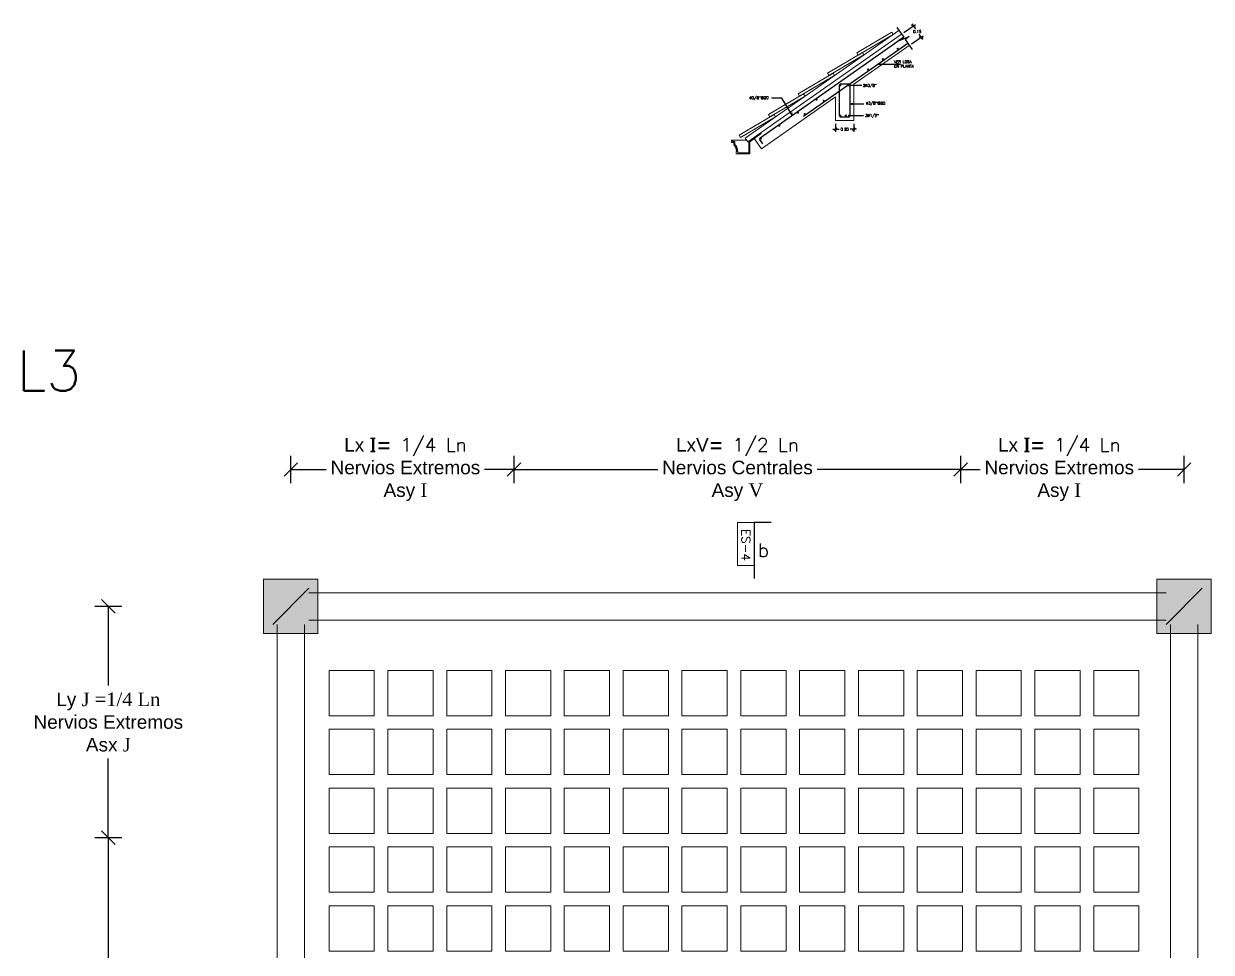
# Model space of a CAD drawing. Header units: metres. Extents: x -44 to 358, y -286 to 66.
# Drawn here: x 34.31 to 47.43, y 8.09 to 18.35 of the extents above; entities that cross this region are included whole.
import ezdxf
from ezdxf.enums import TextEntityAlignment as Align

# ---------------------------------------------------------------- set-up
doc = ezdxf.new("R2010")
doc.units = ezdxf.units.M
doc.header["$LTSCALE"] = 0.3
doc.header["$PDMODE"] = 3
doc.linetypes.add('CONTINU', pattern=[0])
doc.linetypes.add('HIDDEN', pattern=[9.525, 6.35, -3.175])
for name, color, linetype, lineweight in [('A-WALL', 7, 'Continuous', 30), ('BOVEDILLA', 8, 'Continuous', 5), ('Columnas', 7, 'Continuous', 18), ('DETALLES', 7, 'Continuous', 20), ('MUROS', 7, 'Continuous', 15), ('SE-2', 252, 'Continuous', 9), ('VIGAS', 1, 'HIDDEN', 15)]:
    doc.layers.add(name, color=color, linetype=linetype, lineweight=lineweight)
for name, color, linetype in [('ACERO', 5, 'Continuous'), ('DIMTEXTO', 4, 'Continuous'), ('HATCH MUROS', 8, 'Continuous')]:
    doc.layers.add(name, color=color, linetype=linetype)
doc.styles.add('SIMPLEX', font='simplex_.ttf', dxfattribs={"height": 0.2})
doc.styles.add('SMPLEX', font='simplex.shx')
doc.dimstyles.new('D-15', dxfattribs={"dimscale": 0.15, "dimtxt": 0.2, "dimasz": 0.2, "dimexe": 0.18, "dimexo": 0.2, "dimgap": 0.1, "dimtad": 0, "dimtih": 1, "dimtoh": 1, "dimzin": 0, "dimdsep": 46, "dimtxsty": 'SMPLEX', "dimblk": 'OBLIQUE', "dimcen": 0.09, "dimdle": 0.2, "dimclrd": 4, "dimclre": 4, "dimclrt": 4, "dimadec": 0, "dimazin": 0, "dimtfac": 1, "dimtofl": 0, "dimtmove": 0, "dimatfit": 3, "dimldrblk": 'OPEN30', "dimfxl": 1, "dimtolj": 1, "dimtzin": 0, "dimarcsym": 0})
doc.dimstyles.new('DIM-75', dxfattribs={"dimscale": 0.75, "dimtxt": 0.2, "dimasz": 0.2, "dimexe": 0.2, "dimexo": 0.2, "dimgap": 0.1, "dimtad": 0, "dimtih": 1, "dimtoh": 1, "dimzin": 0, "dimdsep": 46, "dimtxsty": 'SMPLEX', "dimblk1": 'OBLIQUE', "dimblk2": 'OBLIQUE', "dimsah": 1, "dimcen": 0.2, "dimclrd": 4, "dimclre": 4, "dimclrt": 4, "dimadec": 0, "dimazin": 0, "dimtfac": 1, "dimtmove": 0, "dimatfit": 3, "dimldrblk": 'OBLIQUE', "dimfxl": 0.2, "dimfxlon": 1, "dimtfill": 1, "dimtolj": 1, "dimtzin": 0, "dimarcsym": 0})

# ---------------------------------------------------------------- blocks, each defined once
blk = doc.blocks.new('_OBLIQUE')
at = {"color": 0, "linetype": 'ByBlock'}
blk.add_line((-0.5, -0.5), (0.5, 0.5), dxfattribs=at)
blk = doc.blocks.new('*D201')
at = {"layer": 'DEFPOINTS', "color": 0, "transparency": 16777216}
for p in [(37.26, 13.424), (37.26, 12.103), (39.727, 12.062)]:
    blk.add_point(p, dxfattribs=at)
at = {"layer": 'DIMTEXTO', "color": 4, "lineweight": -2, "transparency": 16777216}
for p, q in [((37.26, 13.274), (37.26, 13.574)), ((39.727, 13.274), (39.727, 13.574)), ((37.26, 13.424), (37.651, 13.424)), ((39.727, 13.424), (39.401, 13.424))]:
    blk.add_line(p, q, dxfattribs=at)
at = {"layer": 'DIMTEXTO', "color": 4, "lineweight": -2, "transparency": 16777216, "xscale": 0.15, "yscale": 0.15, "zscale": 0.15, "rotation": 180}
blk.add_blockref('_OBLIQUE', (37.26, 13.424), dxfattribs=at)
at = {"layer": 'DIMTEXTO', "color": 4, "lineweight": -2, "transparency": 16777216, "xscale": 0.15, "yscale": 0.15, "zscale": 0.15}
blk.add_blockref('_OBLIQUE', (39.727, 13.424), dxfattribs=at)
at = {"layer": 'DIMTEXTO', "color": 4, "transparency": 16777216, "insert": (38.526, 13.424), "char_height": 0.15, "attachment_point": 5, "style": 'SMPLEX', "bg_fill": 3, "box_fill_scale": 1.1, "bg_fill_color": 256, "bg_fill_true_color": 13158600, "bg_fill_transparency": 0}
blk.add_mtext('\\A1;{\\fSansSerif|b0|i0|c2|p2;Lx \\Fromant|c0;I= }1/4 Ln \\P{\\fSansSerif|b0|i0|c2|p2;Nervios Extremos\\PAsy \\fRomantic|b0|i0|c2|p2;I}', dxfattribs=at)
blk = doc.blocks.new('*D202')
at = {"layer": 'DEFPOINTS', "color": 0, "transparency": 16777216}
for p in [(44.663, 13.424), (47.131, 12.152), (44.663, 12.062)]:
    blk.add_point(p, dxfattribs=at)
at = {"layer": 'DIMTEXTO', "color": 4, "lineweight": -2, "transparency": 16777216}
for p, q in [((44.663, 13.274), (44.663, 13.574)), ((47.131, 13.274), (47.131, 13.574)), ((44.663, 13.424), (44.876, 13.424)), ((47.131, 13.424), (46.626, 13.424))]:
    blk.add_line(p, q, dxfattribs=at)
at = {"layer": 'DIMTEXTO', "color": 4, "lineweight": -2, "transparency": 16777216, "xscale": 0.15, "yscale": 0.15, "zscale": 0.15, "rotation": 180}
blk.add_blockref('_OBLIQUE', (44.663, 13.424), dxfattribs=at)
at = {"layer": 'DIMTEXTO', "color": 4, "lineweight": -2, "transparency": 16777216, "xscale": 0.15, "yscale": 0.15, "zscale": 0.15}
blk.add_blockref('_OBLIQUE', (47.131, 13.424), dxfattribs=at)
at = {"layer": 'DIMTEXTO', "color": 4, "transparency": 16777216, "insert": (45.751, 13.424), "char_height": 0.15, "attachment_point": 5, "style": 'SMPLEX', "bg_fill": 3, "box_fill_scale": 1.1, "bg_fill_color": 256, "bg_fill_true_color": 13158600, "bg_fill_transparency": 0}
blk.add_mtext('\\A1;{\\fSansSerif|b0|i0|c2|p2;Lx \\Fromant|c0;I= }1/4 Ln \\P{\\fSansSerif|b0|i0|c2|p2;Nervios Extremos\\PAsy \\fRomantic|b0|i0|c2|p2;I}', dxfattribs=at)
blk = doc.blocks.new('*D203')
at = {"layer": 'DEFPOINTS', "color": 0, "transparency": 16777216}
for p in [(39.727, 13.424), (39.727, 12.062), (44.663, 12.062)]:
    blk.add_point(p, dxfattribs=at)
at = {"layer": 'DIMTEXTO', "color": 4, "lineweight": -2, "transparency": 16777216}
for p, q in [((39.727, 13.274), (39.727, 13.574)), ((44.663, 13.274), (44.663, 13.574)), ((39.727, 13.424), (41.315, 13.424)), ((44.663, 13.424), (43.076, 13.424))]:
    blk.add_line(p, q, dxfattribs=at)
at = {"layer": 'DIMTEXTO', "color": 4, "lineweight": -2, "transparency": 16777216, "xscale": 0.15, "yscale": 0.15, "zscale": 0.15, "rotation": 180}
blk.add_blockref('_OBLIQUE', (39.727, 13.424), dxfattribs=at)
at = {"layer": 'DIMTEXTO', "color": 4, "lineweight": -2, "transparency": 16777216, "xscale": 0.15, "yscale": 0.15, "zscale": 0.15}
blk.add_blockref('_OBLIQUE', (44.663, 13.424), dxfattribs=at)
at = {"layer": 'DIMTEXTO', "color": 4, "transparency": 16777216, "insert": (42.195, 13.424), "char_height": 0.15, "attachment_point": 5, "style": 'SMPLEX', "bg_fill": 3, "box_fill_scale": 1.1, "bg_fill_color": 256, "bg_fill_true_color": 13158600, "bg_fill_transparency": 0}
blk.add_mtext('\\A1;{\\fSansSerif|b0|i0|c2|p2;LxV\\Fromant|c0;= }1/2 Ln \\P{\\fSansSerif|b0|i0|c2|p2;Nervios Centrales\\PAsy \\fRomantic|b0|i0|c2|p2;V} ', dxfattribs=at)
blk = doc.blocks.new('*D204')
at = {"layer": 'DEFPOINTS', "color": 0, "transparency": 16777216}
for p in [(37.513, 11.912), (35.243, 9.357), (36.604, 9.357)]:
    blk.add_point(p, dxfattribs=at)
at = {"layer": 'DIMTEXTO', "color": 4, "lineweight": -2, "transparency": 16777216}
for p, q in [((35.393, 11.912), (35.093, 11.912)), ((35.243, 11.912), (35.243, 11.037)), ((35.243, 9.357), (35.243, 10.231)), ((35.393, 9.357), (35.093, 9.357))]:
    blk.add_line(p, q, dxfattribs=at)
at = {"layer": 'DIMTEXTO', "color": 4, "lineweight": -2, "transparency": 16777216, "xscale": 0.15, "yscale": 0.15, "zscale": 0.15}
for p, rotation in [((35.243, 11.912), 90), ((35.243, 9.357), 270)]:
    blk.add_blockref('_OBLIQUE', p, dxfattribs=dict(at, rotation=rotation))
at = {"layer": 'DIMTEXTO', "color": 4, "transparency": 16777216, "insert": (35.243, 10.634), "char_height": 0.15, "attachment_point": 5, "style": 'SMPLEX', "bg_fill": 3, "box_fill_scale": 1.1, "bg_fill_color": 256, "bg_fill_true_color": 13158600, "bg_fill_transparency": 0}
blk.add_mtext('\\A1;{\\fSansSerif|b0|i0|c2|p2;Ly \\fRomantic|b0|i0|c2|p2;J =1/4 Ln\\P\\fSansSerif|b0|i0|c2|p2;Nervios Extremos\\PAsx \\fRomantic|b0|i0|c2|p2;J} ', dxfattribs=at)
blk = doc.blocks.new('*D206')
at = {"layer": 'DEFPOINTS', "color": 0, "transparency": 16777216}
for p in [(35.243, 9.357), (36.604, 9.357), (36.765, 4.247)]:
    blk.add_point(p, dxfattribs=at)
at = {"layer": 'DIMTEXTO', "color": 4, "lineweight": -2, "transparency": 16777216}
for p, q in [((35.393, 9.357), (35.093, 9.357)), ((35.243, 9.357), (35.243, 7.035)), ((35.243, 4.247), (35.243, 6.228)), ((35.393, 4.247), (35.093, 4.247))]:
    blk.add_line(p, q, dxfattribs=at)
at = {"layer": 'DIMTEXTO', "color": 4, "lineweight": -2, "transparency": 16777216, "xscale": 0.15, "yscale": 0.15, "zscale": 0.15}
for p, rotation in [((35.243, 9.357), 90), ((35.243, 4.247), 270)]:
    blk.add_blockref('_OBLIQUE', p, dxfattribs=dict(at, rotation=rotation))
at = {"layer": 'DIMTEXTO', "color": 4, "transparency": 16777216, "insert": (35.243, 6.632), "char_height": 0.15, "attachment_point": 5, "style": 'SMPLEX', "bg_fill": 3, "box_fill_scale": 1.1, "bg_fill_color": 256, "bg_fill_true_color": 13158600, "bg_fill_transparency": 0}
blk.add_mtext('\\A1;{\\fSansSerif|b0|i0|c2|p2;LyV =1/2 Ln\\PNervios Centrales\\PAsx \\fRomantic|b0|i0|c2|p2;V} ', dxfattribs=at)
blk = doc.blocks.new('*D774')
at = {"layer": 'DEFPOINTS', "color": 0, "transparency": 16777216}
for p in [(44.139, 18.324), (44.009, 18.233), (44.094, 18.11)]:
    blk.add_point(p, dxfattribs=at)
at = {"layer": 'DIMTEXTO', "color": 4, "lineweight": -2, "transparency": 16777216}
for p, q in [((44.033, 18.25), (44.161, 18.339)), ((44.122, 18.348), (44.161, 18.292)), ((44.119, 18.127), (44.247, 18.216)), ((44.242, 18.176), (44.203, 18.232))]:
    blk.add_line(p, q, dxfattribs=at)
at = {"layer": 'DIMTEXTO', "color": 4, "lineweight": -2, "transparency": 16777216, "xscale": 0.03, "yscale": 0.03, "zscale": 0.03}
for p, rotation in [((44.139, 18.324), 124.9502771281057), ((44.225, 18.201), 304.9502771281057)]:
    blk.add_blockref('_OBLIQUE', p, dxfattribs=dict(at, rotation=rotation))
at = {"layer": 'DIMTEXTO', "color": 4, "transparency": 16777216, "insert": (44.182, 18.262), "char_height": 0.03, "attachment_point": 5, "style": 'SMPLEX'}
blk.add_mtext('\\A1;0.15', dxfattribs=at)
blk = doc.blocks.new('_Open30')
at = {"color": 0, "lineweight": -2}
for p, q in [((-1, 0.27), (0, 0)), ((0, 0), (-1, -0.27)), ((0, 0), (-1, 0))]:
    blk.add_line(p, q, dxfattribs=at)
blk = doc.blocks.new('*D775')
at = {"layer": 'DEFPOINTS', "color": 0, "transparency": 16777216}
for p in [(43.28, 17.307), (43.48, 17.307), (43.48, 17.183)]:
    blk.add_point(p, dxfattribs=at)
at = {"layer": 'DIMTEXTO', "color": 4, "lineweight": -2, "transparency": 16777216}
for p, q in [((43.28, 17.243), (43.28, 17.153)), ((43.48, 17.243), (43.48, 17.153)), ((43.25, 17.183), (43.32, 17.183)), ((43.51, 17.183), (43.441, 17.183))]:
    blk.add_line(p, q, dxfattribs=at)
at = {"layer": 'DIMTEXTO', "color": 4, "lineweight": -2, "transparency": 16777216, "xscale": 0.03, "yscale": 0.03, "zscale": 0.03, "rotation": 180}
blk.add_blockref('_OBLIQUE', (43.28, 17.183), dxfattribs=at)
at = {"layer": 'DIMTEXTO', "color": 4, "lineweight": -2, "transparency": 16777216, "xscale": 0.03, "yscale": 0.03, "zscale": 0.03}
blk.add_blockref('_OBLIQUE', (43.48, 17.183), dxfattribs=at)
at = {"layer": 'DIMTEXTO', "color": 4, "transparency": 16777216, "insert": (43.38, 17.183), "char_height": 0.03, "attachment_point": 5, "style": 'SMPLEX'}
blk.add_mtext('\\A1;0.20', dxfattribs=at)
blk = doc.blocks.new('*U772')
at = {"layer": 'ACERO', "const_width": 0.012}
blk.add_lwpolyline([(-0.006, 0, -1), (0.006, 0, -1)], format="xyb", close=True, dxfattribs=at)
blk = doc.blocks.new('*U773')
at = {"layer": 'DIMTEXTO', "color": 0, "linetype": 'ByBlock', "lineweight": -2, "transparency": 16777216}
for p in [(0.41, 0.287), (0.205, 0.143), (0, 0)]:
    blk.add_blockref('*U772', p, dxfattribs=at)

msp = doc.modelspace()

# ---------------------------------------------------------------- hatches: boundary and pattern name
at = {"layer": 'HATCH MUROS'}
h = msp.add_hatch(color=256, dxfattribs=at)
h.dxf.hatch_style = 1
h.paths.add_polyline_path([(36.9595932, 11.6117757), (37.5595932, 11.6117757), (37.5595932, 12.2117757), (36.9595932, 12.2117757)])
h = msp.add_hatch(color=256, dxfattribs=at)
h.dxf.hatch_style = 1
h.paths.add_polyline_path([(46.8306793, 11.6117757), (47.4306793, 11.6117757), (47.4306793, 12.2117757), (46.8306793, 12.2117757)])

# ---------------------------------------------------------------- linework, layer by layer
for p, q in [((37.0595932, 11.7117757), (37.4595932, 12.1117757)), ((46.9306793, 11.7117757), (47.3306793, 12.1117757))]:
    msp.add_line(p, q)
at = {"layer": 'A-WALL'}
for radius, end in [(0.1024317, 47.34154537), (0.1124317, 45.06538239)]:
    msp.add_arc((42.0858103, 16.9363), radius, 0.24641708, end, dxfattribs=at)
at = {"layer": 'ACERO'}
for p, q in [((42.4449526, 17.0890618), (44.0314437, 18.1999348)), ((42.9252139, 17.3276823), (44.0772232, 18.134328)), ((42.4742496, 17.0210696), (42.441269, 17.0681708))]:
    msp.add_line(p, q, dxfattribs=at)
at = {"layer": 'ACERO', "const_width": 0.012}
for points in [[(43.9717982, 18.071878, 1), (43.9597982, 18.071878, 1)], [(43.6441374, 17.8424474, 1), (43.6321374, 17.8424474, 1)], [(43.8079678, 17.9571627, 1), (43.7959678, 17.9571627, 1)], [(43.3262197, 17.6686725, 1), (43.3382197, 17.6686725, 1)], [(43.4342218, 17.6686725, -1), (43.4222218, 17.6686725, -1)], [(43.1531628, 17.4986633, 1), (43.1411628, 17.4986633, 1)], [(42.9435036, 17.3518583, 1), (42.9315036, 17.3518583, 1)], [(43.3262197, 17.3337604, -1), (43.3382197, 17.3337604, -1)], [(43.3983941, 17.3337604, 1), (43.3863941, 17.3337604, 1)], [(43.4342218, 17.3337604, 1), (43.4222218, 17.3337604, 1)], [(42.4472681, 17.080171, -1), (42.4592681, 17.080171, -1)]]:
    msp.add_lwpolyline(points, format="xyb", close=True, dxfattribs=at)
at = {"layer": 'ACERO'}
msp.add_lwpolyline([(43.3352208, 17.3196791), (43.4252208, 17.3196791, 0.4142135624), (43.4402208, 17.3346791), (43.4402208, 17.6677538, 0.4142135624), (43.4252208, 17.6827538), (43.3352208, 17.6827538, 0.4142135624), (43.3202208, 17.6677538), (43.3202208, 17.3346791, 0.4142135624)], format="xyb", close=True, dxfattribs=at)
msp.add_arc((42.4535563, 17.0767745), 0.015, 125, 215, dxfattribs=at)
at = {"layer": 'BOVEDILLA'}
for points in [[(37.6818861, 10.7042757), (38.1818861, 10.7042757), (38.1818861, 11.2042757), (37.6818861, 11.2042757)], [(38.3318861, 10.7042757), (38.8318861, 10.7042757), (38.8318861, 11.2042757), (38.3318861, 11.2042757)], [(38.9818861, 10.7042757), (39.4818861, 10.7042757), (39.4818861, 11.2042757), (38.9818861, 11.2042757)], [(39.6318861, 10.7042757), (40.1318861, 10.7042757), (40.1318861, 11.2042757), (39.6318861, 11.2042757)], [(40.2818861, 10.7042757), (40.7818861, 10.7042757), (40.7818861, 11.2042757), (40.2818861, 11.2042757)], [(40.9318861, 10.7042757), (41.4318861, 10.7042757), (41.4318861, 11.2042757), (40.9318861, 11.2042757)], [(41.5818861, 10.7042757), (42.0818861, 10.7042757), (42.0818861, 11.2042757), (41.5818861, 11.2042757)], [(42.2318861, 10.7042757), (42.7318861, 10.7042757), (42.7318861, 11.2042757), (42.2318861, 11.2042757)], [(42.8818861, 10.7042757), (43.3818861, 10.7042757), (43.3818861, 11.2042757), (42.8818861, 11.2042757)], [(43.5318861, 10.7042757), (44.0318861, 10.7042757), (44.0318861, 11.2042757), (43.5318861, 11.2042757)], [(44.1818861, 10.7042757), (44.6818861, 10.7042757), (44.6818861, 11.2042757), (44.1818861, 11.2042757)], [(44.8318861, 10.7042757), (45.3318861, 10.7042757), (45.3318861, 11.2042757), (44.8318861, 11.2042757)], [(45.4818861, 10.7042757), (45.9818861, 10.7042757), (45.9818861, 11.2042757), (45.4818861, 11.2042757)], [(46.1318861, 10.7042757), (46.6318861, 10.7042757), (46.6318861, 11.2042757), (46.1318861, 11.2042757)], [(37.6818861, 10.0542757), (38.1818861, 10.0542757), (38.1818861, 10.5542757), (37.6818861, 10.5542757)], [(38.3318861, 10.0542757), (38.8318861, 10.0542757), (38.8318861, 10.5542757), (38.3318861, 10.5542757)], [(38.9818861, 10.0542757), (39.4818861, 10.0542757), (39.4818861, 10.5542757), (38.9818861, 10.5542757)], [(39.6318861, 10.0542757), (40.1318861, 10.0542757), (40.1318861, 10.5542757), (39.6318861, 10.5542757)], [(40.2818861, 10.0542757), (40.7818861, 10.0542757), (40.7818861, 10.5542757), (40.2818861, 10.5542757)], [(40.9318861, 10.0542757), (41.4318861, 10.0542757), (41.4318861, 10.5542757), (40.9318861, 10.5542757)], [(41.5818861, 10.0542757), (42.0818861, 10.0542757), (42.0818861, 10.5542757), (41.5818861, 10.5542757)], [(42.2318861, 10.0542757), (42.7318861, 10.0542757), (42.7318861, 10.5542757), (42.2318861, 10.5542757)], [(42.8818861, 10.0542757), (43.3818861, 10.0542757), (43.3818861, 10.5542757), (42.8818861, 10.5542757)], [(43.5318861, 10.0542757), (44.0318861, 10.0542757), (44.0318861, 10.5542757), (43.5318861, 10.5542757)], [(44.1818861, 10.0542757), (44.6818861, 10.0542757), (44.6818861, 10.5542757), (44.1818861, 10.5542757)], [(44.8318861, 10.0542757), (45.3318861, 10.0542757), (45.3318861, 10.5542757), (44.8318861, 10.5542757)], [(45.4818861, 10.0542757), (45.9818861, 10.0542757), (45.9818861, 10.5542757), (45.4818861, 10.5542757)], [(46.1318861, 10.0542757), (46.6318861, 10.0542757), (46.6318861, 10.5542757), (46.1318861, 10.5542757)], [(37.6818861, 9.4042757), (38.1818861, 9.4042757), (38.1818861, 9.9042757), (37.6818861, 9.9042757)], [(38.3318861, 9.4042757), (38.8318861, 9.4042757), (38.8318861, 9.9042757), (38.3318861, 9.9042757)], [(38.9818861, 9.4042757), (39.4818861, 9.4042757), (39.4818861, 9.9042757), (38.9818861, 9.9042757)], [(39.6318861, 9.4042757), (40.1318861, 9.4042757), (40.1318861, 9.9042757), (39.6318861, 9.9042757)], [(40.2818861, 9.4042757), (40.7818861, 9.4042757), (40.7818861, 9.9042757), (40.2818861, 9.9042757)], [(40.9318861, 9.4042757), (41.4318861, 9.4042757), (41.4318861, 9.9042757), (40.9318861, 9.9042757)], [(41.5818861, 9.4042757), (42.0818861, 9.4042757), (42.0818861, 9.9042757), (41.5818861, 9.9042757)], [(42.2318861, 9.4042757), (42.7318861, 9.4042757), (42.7318861, 9.9042757), (42.2318861, 9.9042757)], [(42.8818861, 9.4042757), (43.3818861, 9.4042757), (43.3818861, 9.9042757), (42.8818861, 9.9042757)], [(43.5318861, 9.4042757), (44.0318861, 9.4042757), (44.0318861, 9.9042757), (43.5318861, 9.9042757)], [(44.1818861, 9.4042757), (44.6818861, 9.4042757), (44.6818861, 9.9042757), (44.1818861, 9.9042757)], [(44.8318861, 9.4042757), (45.3318861, 9.4042757), (45.3318861, 9.9042757), (44.8318861, 9.9042757)], [(45.4818861, 9.4042757), (45.9818861, 9.4042757), (45.9818861, 9.9042757), (45.4818861, 9.9042757)], [(46.1318861, 9.4042757), (46.6318861, 9.4042757), (46.6318861, 9.9042757), (46.1318861, 9.9042757)], [(37.6818861, 8.7542757), (38.1818861, 8.7542757), (38.1818861, 9.2542757), (37.6818861, 9.2542757)], [(38.3318861, 8.7542757), (38.8318861, 8.7542757), (38.8318861, 9.2542757), (38.3318861, 9.2542757)], [(38.9818861, 8.7542757), (39.4818861, 8.7542757), (39.4818861, 9.2542757), (38.9818861, 9.2542757)], [(39.6318861, 8.7542757), (40.1318861, 8.7542757), (40.1318861, 9.2542757), (39.6318861, 9.2542757)], [(40.2818861, 8.7542757), (40.7818861, 8.7542757), (40.7818861, 9.2542757), (40.2818861, 9.2542757)], [(40.9318861, 8.7542757), (41.4318861, 8.7542757), (41.4318861, 9.2542757), (40.9318861, 9.2542757)], [(41.5818861, 8.7542757), (42.0818861, 8.7542757), (42.0818861, 9.2542757), (41.5818861, 9.2542757)], [(42.2318861, 8.7542757), (42.7318861, 8.7542757), (42.7318861, 9.2542757), (42.2318861, 9.2542757)], [(42.8818861, 8.7542757), (43.3818861, 8.7542757), (43.3818861, 9.2542757), (42.8818861, 9.2542757)], [(43.5318861, 8.7542757), (44.0318861, 8.7542757), (44.0318861, 9.2542757), (43.5318861, 9.2542757)], [(44.1818861, 8.7542757), (44.6818861, 8.7542757), (44.6818861, 9.2542757), (44.1818861, 9.2542757)], [(44.8318861, 8.7542757), (45.3318861, 8.7542757), (45.3318861, 9.2542757), (44.8318861, 9.2542757)], [(45.4818861, 8.7542757), (45.9818861, 8.7542757), (45.9818861, 9.2542757), (45.4818861, 9.2542757)], [(46.1318861, 8.7542757), (46.6318861, 8.7542757), (46.6318861, 9.2542757), (46.1318861, 9.2542757)], [(37.6818861, 8.1042757), (38.1818861, 8.1042757), (38.1818861, 8.6042757), (37.6818861, 8.6042757)], [(38.3318861, 8.1042757), (38.8318861, 8.1042757), (38.8318861, 8.6042757), (38.3318861, 8.6042757)], [(38.9818861, 8.1042757), (39.4818861, 8.1042757), (39.4818861, 8.6042757), (38.9818861, 8.6042757)], [(39.6318861, 8.1042757), (40.1318861, 8.1042757), (40.1318861, 8.6042757), (39.6318861, 8.6042757)], [(40.2818861, 8.1042757), (40.7818861, 8.1042757), (40.7818861, 8.6042757), (40.2818861, 8.6042757)], [(40.9318861, 8.1042757), (41.4318861, 8.1042757), (41.4318861, 8.6042757), (40.9318861, 8.6042757)], [(41.5818861, 8.1042757), (42.0818861, 8.1042757), (42.0818861, 8.6042757), (41.5818861, 8.6042757)], [(42.2318861, 8.1042757), (42.7318861, 8.1042757), (42.7318861, 8.6042757), (42.2318861, 8.6042757)], [(42.8818861, 8.1042757), (43.3818861, 8.1042757), (43.3818861, 8.6042757), (42.8818861, 8.6042757)], [(43.5318861, 8.1042757), (44.0318861, 8.1042757), (44.0318861, 8.6042757), (43.5318861, 8.6042757)], [(44.1818861, 8.1042757), (44.6818861, 8.1042757), (44.6818861, 8.6042757), (44.1818861, 8.6042757)], [(44.8318861, 8.1042757), (45.3318861, 8.1042757), (45.3318861, 8.6042757), (44.8318861, 8.6042757)], [(45.4818861, 8.1042757), (45.9818861, 8.1042757), (45.9818861, 8.6042757), (45.4818861, 8.6042757)], [(46.1318861, 8.1042757), (46.6318861, 8.1042757), (46.6318861, 8.6042757), (46.1318861, 8.6042757)]]:
    msp.add_lwpolyline(points, close=True, dxfattribs=at)
at = {"layer": 'Columnas'}
for points in [[(36.9595932, 11.6117757), (37.5595932, 11.6117757), (37.5595932, 12.2117757), (36.9595932, 12.2117757)], [(46.8306793, 11.6117757), (47.4306793, 11.6117757), (47.4306793, 12.2117757), (46.8306793, 12.2117757)]]:
    msp.add_lwpolyline(points, close=True, dxfattribs=at)
at = {"layer": 'DETALLES', "color": 8, "lineweight": 9, "ltscale": 0.01}
msp.add_lwpolyline([(42.1966612, 12.8386876), (42.3816314, 12.8386876), (42.3816314, 12.3631969), (42.1966612, 12.3631969)], close=True, dxfattribs=at)
at = {"layer": 'DETALLES', "color": 6, "lineweight": 25, "ltscale": 0.01}
msp.add_lwpolyline([(42.5668655, 12.8386876), (42.3816314, 12.8386876), (42.3816314, 12.2199579)], dxfattribs=at)
at = {"layer": 'DIMTEXTO'}
for p, q in [((43.4282218, 17.6686725), (43.5695285, 17.6686725)), ((43.4282218, 17.3337604), (43.5883369, 17.3337604))]:
    msp.add_line(p, q, dxfattribs=at)
at = {"layer": 'DIMTEXTO', "color": 3}
msp.add_lwpolyline([(43.9552292, 18.3087804), (44.0320454, 18.1990756), (43.9765525, 18.160219), (44.0928445, 18.2063242), (44.0485353, 18.1752985), (44.1271955, 18.0629601)], dxfattribs=at)
at = {"layer": 'MUROS'}
for p, q in [((42.280552, 17.0838169), (43.9798219, 18.2736585)), ((42.1302208, 17.0616853), (42.1302208, 17.0366707)), ((42.1452208, 17.0616853), (42.1302208, 17.0616853)), ((42.1452208, 17.0616853), (42.1452208, 17.0566853)), ((42.3092309, 17.0428593), (42.280552, 17.0838169)), ((42.3302208, 17.0453489), (42.4578717, 17.134731)), ((42.4578717, 17.134731), (42.452136, 17.1429226)), ((42.1552208, 17.0366707), (42.1302208, 17.0366707)), ((42.1402208, 17.0566853), (42.1402208, 17.0466707)), ((42.1452208, 17.0566853), (42.1402208, 17.0566853)), ((42.1652208, 17.0466707), (42.1402208, 17.0466707)), ((42.1552208, 17.0366707), (42.1552208, 17.0114054)), ((42.1652208, 17.0466707), (42.1652208, 17.0158919)), ((42.1802208, 16.9116853), (42.1802208, 16.9367406)), ((42.1882411, 16.9367406), (42.1802208, 16.9367406)), ((42.198241, 16.9367836), (42.198241, 16.9216853)), ((42.3202208, 16.9216853), (42.3202208, 17.0505545)), ((42.3302208, 16.9116853), (42.3302208, 17.0453489)), ((42.3302208, 16.9116853), (42.1802208, 16.9116853)), ((42.3202208, 16.9216853), (42.198241, 16.9216853))]:
    msp.add_line(p, q, dxfattribs=at)
at = {"layer": 'SE-2'}
msp.add_line((42.1452208, 17.0616853), (42.2960488, 17.0616853), dxfattribs=at)
for points in [[(43.9021947, 18.2570222), (43.5146461, 18.0285804), (43.5298801, 18.0027361), (43.9174287, 18.2311779)], [(43.5770455, 18.0293502), (43.1894969, 17.8009084), (43.2047309, 17.7750641), (43.5922795, 18.0035059)], [(43.2518962, 17.8016782), (42.8643476, 17.5732364), (42.8795816, 17.5473922), (43.2671302, 17.775834)], [(42.926747, 17.5740063), (42.5391984, 17.3455645), (42.5544324, 17.3197202), (42.9419809, 17.548162)], [(42.6168317, 17.32049), (42.2292831, 17.0920483), (42.2140491, 17.1178925), (42.6015977, 17.3463343)]]:
    msp.add_lwpolyline(points, close=True, dxfattribs=at)
at = {"layer": 'VIGAS', "linetype": 'Continuous', "lineweight": 0}
for p, q in [((42.3092309, 17.0428593), (44.0085007, 18.2327009)), ((43.4802208, 17.6796791), (44.0944305, 18.1097534)), ((43.4802208, 17.6796791), (43.4802208, 17.2796791)), ((42.4605215, 16.965678), (43.2802208, 17.5396376)), ((43.2802208, 17.5396376), (43.2802208, 17.2796791)), ((43.4802208, 17.2796791), (43.2802208, 17.2796791)), ((42.4605215, 16.965678), (42.3802208, 17.0803592))]:
    msp.add_line(p, q, dxfattribs=at)
at = {"layer": 'VIGAS', "linetype": 'CONTINU', "ltscale": 0.001}
for p, q in [((37.4595932, 12.0617757), (46.9306793, 12.0617757)), ((37.1095932, 11.7117757), (37.1095932, 1.8917757)), ((37.4095932, 11.7117757), (37.4095932, 1.8917757)), ((37.4595932, 11.7617757), (46.9306793, 11.7617757)), ((46.9806793, 11.7117757), (46.9806793, 1.8917757)), ((47.2806793, 11.7117757), (47.2806793, 1.8917757))]:
    msp.add_line(p, q, dxfattribs=at)

# ---------------------------------------------------------------- block references
at = {"layer": 'DIMTEXTO'}
msp.add_blockref('*U773', (42.6580561, 17.2235651), dxfattribs=at)

# ---------------------------------------------------------------- texts
at = {"layer": 'DIMTEXTO', "ltscale": 0.5, "style": 'SMPLEX'}
msp.add_text('ES-4', height=0.09597632, rotation=270, dxfattribs=at).set_placement((42.2891463, 12.5912407), align=Align.MIDDLE_CENTER)
at = {"layer": 'DIMTEXTO', "color": 4, "style": 'SMPLEX'}
msp.add_text('b', height=0.15, dxfattribs=at).set_placement((42.4211564, 12.6078634), align=Align.TOP_LEFT)
at = {"layer": 'DIMTEXTO', "color": 4, "char_height": 0.03, "attachment_point": 5, "style": 'SMPLEX'}
for s, insert in [('\\pxql;VER LOSA\\PEN PLANTA', (44.0347136, 17.9038688)), ('2%%C3/8"', (43.6569523, 17.6624873)), ('%%C3/8"@20', (42.4334361, 17.5256)), ('%%C3/8"@20', (43.7215078, 17.4657797)), ('3%%C1/2"', (43.6819803, 17.3302356))]:
    msp.add_mtext(s, dxfattribs=dict(at, insert=insert))
at = {"layer": 'DIMTEXTO', "insert": (34.2317657, 14.5156935), "char_height": 0.448, "width": 1.10897765, "attachment_point": 4, "style": 'SIMPLEX'}
msp.add_mtext('L3', dxfattribs=at)

# ---------------------------------------------------------------- dimensions: what is measured, and where the dimension line sits
at = {"layer": 'DIMTEXTO'}
dim = msp.add_aligned_dim(p1=(44.0944305, 18.1097534), p2=(44.0085007, 18.2327009), distance=-0.158967, dimstyle='D-15', dxfattribs=at)
dim.commit()
dim.dimension.update_dxf_attribs({"geometry": '*D774', "text_midpoint": (44.1817628, 18.2622938)})
dim = msp.add_linear_dim(base=(43.4802208, 17.1831095), p1=(43.2802208, 17.3069975), p2=(43.4802208, 17.3069975), dimstyle='D-15', override={"dimexe": 0.2, "dimexo": 0.1, "dimfxl": 0.4, "dimfxlon": 1}, dxfattribs=at)
dim.commit()
dim.dimension.update_dxf_attribs({"geometry": '*D775', "text_midpoint": (43.3802208, 17.1831095)})

# ---------------------------------------------------------------- leaders
for points in [[(43.747372, 17.9033636), (43.9975643, 17.9033636)], [(42.8001415, 17.3377677), (42.684675, 17.5275743), (42.5719749, 17.5275743)], [(43.4402208, 17.4621522), (43.5917882, 17.4621522)]]:
    msp.add_leader(points, dimstyle='D-15', override={"dimgap": 0.1, "dimtad": 0}, dxfattribs=at)

# ---------------------------------------------------------------- next in the draw order: dimensions: what is measured, and where the dimension line sits
for base, p1, p2, picture, middle in [((37.2595932, 13.4235674), (39.7273647, 12.0617757), (37.2595932, 12.1031319), '*D201', (38.5259192, 13.4235674)), ((44.6629077, 13.4235674), (47.1306793, 12.1518035), (44.6629077, 12.0617757), '*D202', (45.7508628, 13.4235674))]:
    dim = msp.add_linear_dim(base=base, p1=p1, p2=p2, text='{\\fSansSerif|b0|i0|c2|p2;Lx \\Fromant|c0;I= }1/4 Ln \\P{\\fSansSerif|b0|i0|c2|p2;Nervios Extremos\\PAsy \\fRomantic|b0|i0|c2|p2;I}', dimstyle='DIM-75', dxfattribs=at)
    dim.commit()
    dim.dimension.update_dxf_attribs({"geometry": picture, "text_midpoint": middle, "dimtype": 160})
dim = msp.add_linear_dim(base=(35.243097, 9.3567757), p1=(37.5127093, 11.9117757), p2=(36.6043585, 9.3567757), angle=270, text='{\\fSansSerif|b0|i0|c2|p2;Ly \\fRomantic|b0|i0|c2|p2;J =1/4 Ln\\P\\fSansSerif|b0|i0|c2|p2;Nervios Extremos\\PAsx \\fRomantic|b0|i0|c2|p2;J} ', dimstyle='DIM-75', dxfattribs=at)
dim.commit()
dim.dimension.update_dxf_attribs({"geometry": '*D204', "text_midpoint": (35.243097, 10.6342757)})

# ---------------------------------------------------------------- next in the draw order: dimensions: what is measured, and where the dimension line sits
dim = msp.add_linear_dim(base=(39.7273647, 13.4235674), p1=(44.6629077, 12.0617757), p2=(39.7273647, 12.0617757), angle=180, text='{\\fSansSerif|b0|i0|c2|p2;LxV\\Fromant|c0;= }1/2 Ln \\P{\\fSansSerif|b0|i0|c2|p2;Nervios Centrales\\PAsy \\fRomantic|b0|i0|c2|p2;V} ', dimstyle='DIM-75', dxfattribs=at)
dim.commit()
dim.dimension.update_dxf_attribs({"geometry": '*D203', "text_midpoint": (42.1951362, 13.4235674)})
dim = msp.add_linear_dim(base=(35.243097, 9.3567757), p1=(36.7648457, 4.2467757), p2=(36.6043585, 9.3567757), angle=90, text='{\\fSansSerif|b0|i0|c2|p2;LyV =1/2 Ln\\PNervios Centrales\\PAsx \\fRomantic|b0|i0|c2|p2;V} ', dimstyle='DIM-75', dxfattribs=at)
dim.commit()
dim.dimension.update_dxf_attribs({"geometry": '*D206', "text_midpoint": (35.243097, 6.6318393), "dimtype": 160})

doc.saveas('drawing.dxf')
